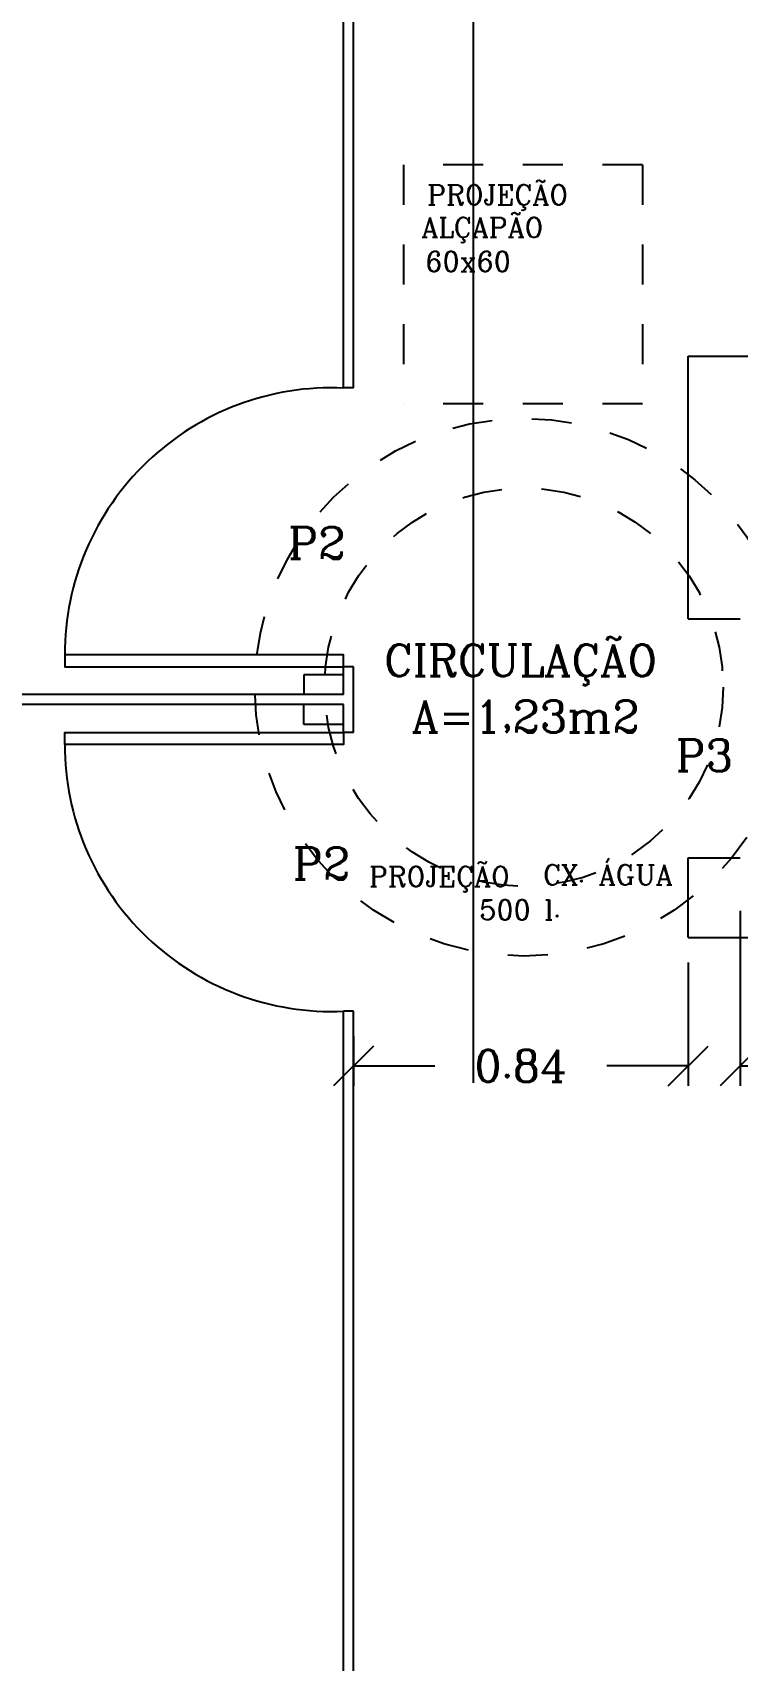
# Model space of a CAD drawing. Extents: x -7 to 295, y -11 to 39.
# Drawn here: x 191.61 to 193.378, y 17.902 to 21.989 of the extents above; entities that cross this region are included whole.
import ezdxf
from ezdxf.enums import TextEntityAlignment as Align

# ---------------------------------------------------------------- set-up
doc = ezdxf.new("R2010")
doc.units = 0
doc.header["$LTSCALE"] = 20
doc.linetypes.add('DASHED2', pattern=[0.375, 0.25, -0.125])
doc.layers.get('0').update_dxf_attribs({"linetype": 'CONTINUOUS'})
doc.layers.get('DEFPOINTS').update_dxf_attribs({"linetype": 'CONTINUOUS'})
for name, color, linetype in [('COTAS', 244, 'CONTINUOUS'), ('DIM', 244, 'CONTINUOUS'), ('MADEIRAME', 244, 'CONTINUOUS'), ('PAREDALV', 7, 'CONTINUOUS'), ('PAREDE', 250, 'CONTINUOUS'), ('PORTA', 1, 'CONTINUOUS'), ('TELHADO', 1, 'CONTINUOUS'), ('TEXTO', 244, 'CONTINUOUS')]:
    doc.layers.add(name, color=color, linetype=linetype)
doc.styles.add('ROMANC', font='romanc.shx', dxfattribs={"height": 0.08})
doc.dimstyles.new('ROMANC', dxfattribs={"dimtxt": 0.1, "dimasz": 0.18, "dimexe": 0.05, "dimexo": 0.0625, "dimgap": 0.09, "dimtad": 0, "dimzin": 0, "dimtxsty": 'ROMANC', "dimblk1": 'NONE', "dimblk2": 'NONE', "dimsah": 1, "dimcen": 0.09, "dimclrd": 244, "dimclre": 244, "dimclrt": 244, "dimazin": 3, "dimtfac": 1, "dimtdec": 4, "dimtofl": 0, "dimtmove": 0, "dimatfit": 3, "dimtolj": 1, "dimtzin": 0})

# ---------------------------------------------------------------- blocks, each defined once
blk = doc.blocks.new('_OBLIQUE')
at = {"color": 0, "linetype": 'BYBLOCK'}
blk.add_line((-0.5, -0.5), (0.5, 0.5), dxfattribs=at)
blk = doc.blocks.new('*D220')
at = {"color": 244, "linetype": 'BYBLOCK'}
for p, q in [((159.456, 16.5318), (159.456, 16.6499)), ((160.456, 16.5568), (160.456, 16.6499)), ((159.456, 16.5999), (159.7441, 16.5999)), ((160.456, 16.5999), (160.1679, 16.5999))]:
    blk.add_line(p, q, dxfattribs=at)
at = {"layer": 'DEFPOINTS', "color": 0, "linetype": 'BYBLOCK'}
for p in [(163.651, 20.7802), (162.9335, 20.7243), (163.651, 20.7193), (160.456, 16.5999), (160.456, 16.4943), (159.456, 16.4693)]:
    blk.add_point(p, dxfattribs=at)
at = {"color": 244, "linetype": 'BYBLOCK', "xscale": 0.1, "yscale": 0.1, "zscale": 0.1, "rotation": 180}
blk.add_blockref('_OBLIQUE', (159.456, 16.5999), dxfattribs=at)
at = {"color": 244, "linetype": 'BYBLOCK', "xscale": 0.1, "yscale": 0.1, "zscale": 0.1}
blk.add_blockref('_OBLIQUE', (160.456, 16.5999), dxfattribs=at)
at = {"color": 244, "linetype": 'BYBLOCK', "char_height": 0.08, "attachment_point": 5, "style": 'ROMANC'}
for s, insert in [('\\A1;{0.75}', (163.2923, 20.7802)), ('\\A1;1.00', (159.956, 16.5999))]:
    blk.add_mtext(s, dxfattribs=dict(at, insert=insert))
blk = doc.blocks.new('*D231')
at = {"layer": 'DEFPOINTS', "color": 0, "linetype": 'BYBLOCK'}
for p in [(161.321, 20.5893), (163.756, 20.5893), (163.756, 20.5106)]:
    blk.add_point(p, dxfattribs=at)
at = {"color": 244, "linetype": 'BYBLOCK', "insert": (162.5385, 20.5106), "char_height": 0.08, "attachment_point": 5, "style": 'ROMANC'}
blk.add_mtext('\\A1;2.44', dxfattribs=at)
blk = doc.blocks.new('*D229')
at = {"color": 244, "linetype": 'BYBLOCK'}
for p, q in [((161.451, 20.6568), (161.451, 20.2171)), ((161.321, 20.5268), (161.321, 20.2171)), ((161.321, 20.2671), (161.321, 20.2671)), ((161.451, 20.2671), (161.651, 20.2671))]:
    blk.add_line(p, q, dxfattribs=at)
at = {"layer": 'DEFPOINTS', "color": 0, "linetype": 'BYBLOCK'}
for p in [(161.451, 20.7193), (161.321, 20.5893), (161.451, 20.2671)]:
    blk.add_point(p, dxfattribs=at)
at = {"color": 244, "linetype": 'BYBLOCK', "xscale": 0.1, "yscale": 0.1, "zscale": 0.1}
blk.add_blockref('_OBLIQUE', (161.321, 20.2671), dxfattribs=at)
at = {"color": 244, "linetype": 'BYBLOCK', "xscale": 0.1, "yscale": 0.1, "zscale": 0.1, "rotation": 180}
blk.add_blockref('_OBLIQUE', (161.451, 20.2671), dxfattribs=at)
at = {"color": 244, "linetype": 'BYBLOCK', "insert": (161.8629, 20.2671), "char_height": 0.08, "attachment_point": 5, "style": 'ROMANC'}
blk.add_mtext('\\A1;0.13', dxfattribs=at)
blk = doc.blocks.new('*D228')
at = {"color": 244, "linetype": 'BYBLOCK'}
for p, q in [((161.321, 20.5268), (161.321, 20.2171)), ((160.481, 20.3418), (160.481, 20.2171)), ((160.481, 20.2671), (160.6853, 20.2671)), ((161.321, 20.2671), (161.1167, 20.2671))]:
    blk.add_line(p, q, dxfattribs=at)
at = {"layer": 'DEFPOINTS', "color": 0, "linetype": 'BYBLOCK'}
for p in [(161.321, 20.5893), (160.481, 20.4043), (160.481, 20.2671)]:
    blk.add_point(p, dxfattribs=at)
at = {"color": 244, "linetype": 'BYBLOCK', "xscale": 0.1, "yscale": 0.1, "zscale": 0.1, "rotation": 180}
blk.add_blockref('_OBLIQUE', (160.481, 20.2671), dxfattribs=at)
at = {"color": 244, "linetype": 'BYBLOCK', "xscale": 0.1, "yscale": 0.1, "zscale": 0.1}
blk.add_blockref('_OBLIQUE', (161.321, 20.2671), dxfattribs=at)
at = {"color": 244, "linetype": 'BYBLOCK', "insert": (160.901, 20.2671), "char_height": 0.08, "attachment_point": 5, "style": 'ROMANC'}
blk.add_mtext('\\A1;0.84', dxfattribs=at)
blk = doc.blocks.new('*D221')
at = {"color": 244, "linetype": 'BYBLOCK'}
for p, q in [((157.781, 25.2464), (157.781, 25.519)), ((163.781, 25.2464), (163.781, 25.519)), ((157.781, 25.469), (160.5691, 25.469)), ((163.781, 25.469), (160.9929, 25.469)), ((164.5336, 23.7859), (164.6638, 23.7859)), ((164.6138, 23.7859), (164.6138, 22.8708)), ((164.6138, 21.5319), (164.6138, 22.447)), ((164.5336, 21.5319), (164.6638, 21.5319))]:
    blk.add_line(p, q, dxfattribs=at)
at = {"layer": 'DEFPOINTS', "color": 0, "linetype": 'BYBLOCK'}
for p in [(163.781, 25.469), (157.781, 25.1839), (163.781, 25.1839), (164.4711, 23.7859), (164.4711, 21.5319), (164.6138, 21.5319)]:
    blk.add_point(p, dxfattribs=at)
at = {"color": 244, "linetype": 'BYBLOCK', "xscale": 0.1, "yscale": 0.1, "zscale": 0.1}
for p, rotation in [((157.781, 25.469), 180), ((164.6138, 23.7859), 90), ((164.6138, 21.5319), 270)]:
    blk.add_blockref('_OBLIQUE', p, dxfattribs=dict(at, rotation=rotation))
blk.add_blockref('_OBLIQUE', (163.781, 25.469), dxfattribs=at)
at = {"color": 244, "linetype": 'BYBLOCK', "insert": (160.781, 25.469), "char_height": 0.08, "attachment_point": 5, "style": 'ROMANC'}
blk.add_mtext('\\A1;6.00', dxfattribs=at)
at = {"color": 244, "linetype": 'BYBLOCK', "insert": (164.6138, 22.6589), "char_height": 0.08, "attachment_point": 5, "rotation": 90, "style": 'ROMANC'}
blk.add_mtext('\\A1;2.25', dxfattribs=at)

msp = doc.modelspace()

# ---------------------------------------------------------------- linework, layer by layer
at = {"layer": 'DIM', "color": 30, "linetype": 'DASHED2'}
msp.add_line((192.7151, 24.3517), (192.7151, 14.9517), dxfattribs=at)
at = {"layer": 'PAREDALV'}
for p, q in [((193.2551, 21.1767), (195.7151, 21.1767)), ((193.2551, 20.5167), (193.2551, 21.1767)), ((193.2551, 20.5167), (193.3851, 20.5167)), ((193.2551, 19.7167), (193.2551, 19.9167)), ((193.2551, 19.9167), (193.3851, 19.9167)), ((193.2551, 19.7167), (195.7151, 19.7167))]:
    msp.add_line(p, q, dxfattribs=at)
at = {"layer": 'PAREDE', "color": 250}
for p, q in [((192.3901, 21.0967), (192.3901, 23.7767)), ((192.4151, 21.0967), (192.4151, 23.7767)), ((192.3901, 20.3267), (192.3901, 20.3967)), ((192.4151, 20.2317), (192.4151, 20.3967)), ((192.3901, 20.2317), (192.3901, 20.3017)), ((192.3901, 16.7267), (192.3901, 19.5317)), ((192.4151, 16.3967), (192.4151, 19.5317))]:
    msp.add_line(p, q, dxfattribs=at)
at = {"layer": 'PAREDE'}
for p, q in [((192.4151, 21.0967), (192.3901, 21.0967)), ((192.4151, 20.3967), (192.3901, 20.3967)), ((192.3901, 20.3267), (189.7401, 20.3267)), ((192.3901, 20.3017), (189.7401, 20.3017)), ((192.4151, 20.2317), (192.3901, 20.2317)), ((192.4151, 19.5317), (192.3901, 19.5317))]:
    msp.add_line(p, q, dxfattribs=at)
at = {"layer": 'PAREDE', "color": 250, "linetype": 'CONTINUOUS'}
for p, q in [((192.2901, 20.3767), (192.2901, 20.3267)), ((192.3901, 20.3767), (192.2901, 20.3767)), ((192.2901, 20.2517), (192.2901, 20.3017)), ((192.3901, 20.2517), (192.2901, 20.2517))]:
    msp.add_line(p, q, dxfattribs=at)
at = {"layer": 'PORTA'}
for points in [[(192.3901, 20.3967), (192.3901, 20.4267), (191.6901, 20.4267), (191.6901, 20.3967)], [(192.3901, 20.2317), (192.3901, 20.2017), (191.6901, 20.2017), (191.6901, 20.2317)]]:
    msp.add_lwpolyline(points, close=True, dxfattribs=at)
at = {"layer": 'PORTA', "color": 30}
for centre, start, end in [((192.3607, 20.4267), 87.4911, 180), ((192.3607, 20.2017), 180, 272.5089)]:
    msp.add_arc(centre, 0.6706, start, end, dxfattribs=at)
at = {"layer": 'TELHADO', "color": 30, "linetype": 'DASHED2', "ltscale": 0.02}
for p, q in [((192.5401, 21.6567), (192.5401, 21.0567)), ((193.1401, 21.6567), (192.5401, 21.6567)), ((193.1401, 21.6567), (193.1401, 21.0567)), ((193.1401, 21.0567), (192.5401, 21.0567))]:
    msp.add_line(p, q, dxfattribs=at)
for radius in [0.675, 0.5]:
    msp.add_circle((192.8424, 20.3454), radius, dxfattribs=at)

# ---------------------------------------------------------------- texts
at = {"layer": 'TEXTO', "color": 30, "linetype": 'CONTINUOUS', "style": 'ROMANC'}
for s, p in [('PROJEÇÃO', (192.7768, 21.5811)), ('ALÇAPÃO', (192.7382, 21.4995)), ('60x60 ', (192.7198, 21.4145)), ('PROJEÇÃO', (192.6305, 19.8696)), ('CX. ÁGUA', (193.0534, 19.8826)), ('500 l.', (192.8326, 19.7864))]:
    msp.add_text(s, height=0.05, dxfattribs=at).set_placement(p, align=Align.MIDDLE)
at = {"layer": 'TEXTO', "style": 'ROMANC'}
for s, p in [('P2', (192.3229, 20.7075)), ('P3', (193.2953, 20.1743)), ('P2', (192.3347, 19.9028))]:
    msp.add_text(s, height=0.08, dxfattribs=at).set_placement(p, align=Align.MIDDLE)
at = {"layer": 'TEXTO', "linetype": 'CONTINUOUS', "style": 'ROMANC'}
for s, p in [('CIRCULAÇÃO', (192.8345, 20.4118)), ('A=1,23m2', (192.8466, 20.2717))]:
    msp.add_text(s, height=0.08, dxfattribs=at).set_placement(p, align=Align.MIDDLE)

# ---------------------------------------------------------------- dimensions: what is measured, and where the dimension line sits
at = {"layer": 'COTAS', "color": 244, "linetype": 'CONTINUOUS'}
for base, p1, p2, override, picture, middle, set_off in [((195.7151, 24.5965), (189.7151, 24.3114), (195.7151, 24.3114), {"dimasz": 0.1, "dimblk1": 'OBLIQUE', "dimblk2": 'OBLIQUE'}, '*D221', (192.7151, 24.5965), (31.934, -0.8726)), ((193.3851, 19.3945), (193.2551, 19.7167), (193.3851, 19.8467), {"dimasz": 0.1, "dimblk1": 'OBLIQUE', "dimblk2": 'OBLIQUE'}, '*D229', (193.797, 19.3945), (31.934, -0.8726)), ((192.4151, 19.3945), (193.2551, 19.7167), (192.4151, 19.5317), {"dimasz": 0.1, "dimblk1": 'OBLIQUE', "dimblk2": 'OBLIQUE'}, '*D228', (192.8351, 19.3945), (31.934, -0.8726)), ((195.6900563721, 19.6380550858), (193.2550563721, 19.716685614), (195.6900563721, 19.716685614), {"dimasz": 0.1, "dimblk1": 'OBLIQUE', "dimblk2": 'OBLIQUE', "dimse1": 1, "dimse2": 1, "dimsd1": 1, "dimsd2": 1}, '*D231', (194.4725563721, 19.6380550858), (31.9340248942, -0.8725656618))]:
    dim = msp.add_linear_dim(base=base, p1=p1, p2=p2, dimstyle='ROMANC', override=override, dxfattribs=at)
    dim.commit()
    dim.dimension.update_dxf_attribs({"geometry": picture, "text_midpoint": middle, "insert": set_off})
at = {"layer": 'MADEIRAME', "color": 244, "linetype": 'CONTINUOUS'}
dim = msp.add_linear_dim(base=(192.3901, 15.7274), p1=(191.3901, 15.5967), p2=(192.3901, 15.6217), dimstyle='ROMANC', override={"dimasz": 0.1, "dimblk1": 'OBLIQUE', "dimblk2": 'OBLIQUE'}, dxfattribs=at)
dim.commit()
dim.dimension.update_dxf_attribs({"geometry": '*D220', "text_midpoint": (191.8901, 15.7274), "insert": (31.934, -0.8726)})

doc.saveas('drawing.dxf')
